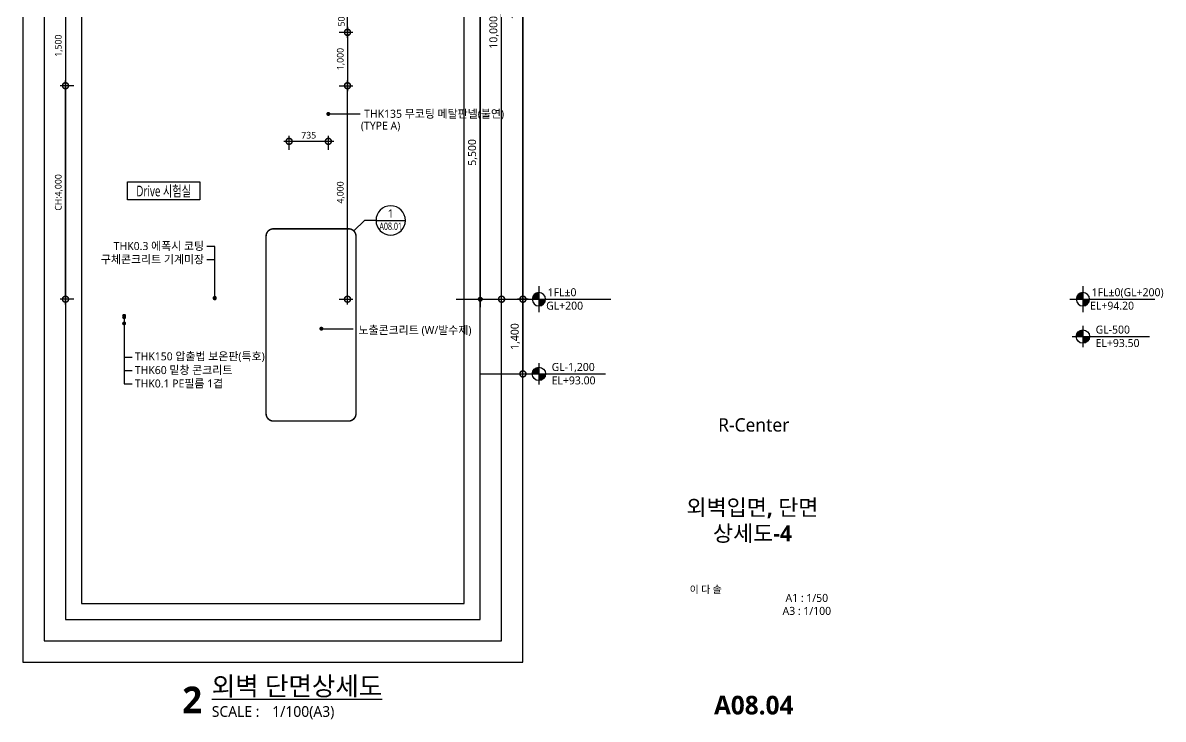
# Model space of a CAD drawing. Header units: millimetres. Extents: x 2568 to 292571, y 1285 to 27671.
# Drawn here: x 151279 to 172647, y 1386 to 14433 of the extents above; entities that cross this region are included whole.
import ezdxf
from ezdxf import colors
from ezdxf.entities.mleader import LeaderData, LeaderLine
from ezdxf.enums import TextEntityAlignment as Align
from ezdxf.math import Vec2, Vec3

# ---------------------------------------------------------------- set-up
doc = ezdxf.new("R2010")
doc.units = ezdxf.units.MM
doc.header["$LTSCALE"] = 200
doc.linetypes.add('DASHDOT', pattern=[1, 0.5, -0.25, 0, -0.25])
doc.layers.get('DEFPOINTS').update_dxf_attribs({"color": 137})
for name, color, linetype in [('A-dim', 7, 'Continuous'), ('A-dims', 7, 'Continuous'), ('DIM-INT', 7, 'Continuous'), ('SYM', 6, 'Continuous'), ('SYM-LEAD', 6, 'Continuous'), ('SYM-LEVEL', 7, 'Continuous'), ('TAG', 6, 'Continuous'), ('TEXT', 3, 'Continuous'), ('TEXT-NOTE', 6, 'Continuous'), ('XR-SHEET$0$TITLE', 7, 'Continuous'), ('XR-SHEET$1$SHT', 5, 'Continuous'), ('XR-SHEET$1$TEXT', 3, 'Continuous')]:
    doc.layers.add(name, color=color, linetype=linetype)
doc.layers.add('NOPLOT', color=191, linetype='Continuous', plot=False)
doc.styles.add('$0$스타일1', font='malgun.ttf')
doc.styles.add('ARIAL', font='malgun.ttf')
doc.styles.add('GAUN', font='malgun.ttf')
doc.styles.add('T1', font='malgun.ttf')
doc.styles.add('XR-sec$0$스타일1', font='malgun.ttf')
doc.styles.add('XR-SHEET$0$굴림체(옥산)', font='malgun.ttf')
doc.styles.add('XR-SHEET$0$맑은고딕B', font='malgunbd.ttf')
doc.styles.add('맑은고딕', font='malgun.ttf')
doc.styles.add('맑은고딕B', font='malgunbd.ttf')
doc.styles.add('스타일1', font='malgun.ttf')
doc.styles.add('스타일2', font='malgunbd.ttf')
doc.dimstyles.new('CJA', dxfattribs={"dimscale": 300, "dimtxt": 2.7, "dimasz": 1, "dimexe": 2, "dimexo": 3, "dimgap": 1, "dimtad": 1, "dimdec": 0, "dimzin": 1, "dimdsep": 46, "dimlunit": 6, "dimtxsty": '$0$스타일1', "dimblk": 'CJDOT', "dimcen": 0.09, "dimdle": 1, "dimclrd": 256, "dimclre": 256, "dimclrt": 3, "dimadec": 0, "dimazin": 0, "dimtfac": 1, "dimtdec": 0, "dimtix": 1, "dimtmove": 2, "dimatfit": 3, "dimldrblk": 'CJDOT', "dimfxl": 1, "dimtolj": 1, "dimtzin": 1, "dimarcsym": 0})
doc.dimstyles.new('DIM-QD 1', dxfattribs={"dimtxt": 3, "dimasz": 1.5, "dimexe": 1, "dimexo": 0, "dimgap": 1, "dimtad": 1, "dimdec": 3, "dimdsep": 46, "dimlunit": 6, "dimtxsty": '스타일1', "dimblk1": 'ARCHTICK', "dimblk2": 'ARCHTICK', "dimsah": 1, "dimcen": 0, "dimclrd": 256, "dimclre": 256, "dimclrt": 3, "dimazin": 2, "dimtfac": 1, "dimtdec": 3, "dimtix": 1, "dimtmove": 2, "dimatfit": 3, "dimldrblk": 'ARCHTICK', "dimfxl": 1, "dimtolj": 1, "dimtzin": 0, "dimarcsym": 0})
doc.dimstyles.new('GAUN-50', dxfattribs={"dimscale": 50, "dimtxt": 3, "dimasz": 1, "dimexe": 2, "dimexo": 3, "dimgap": 1, "dimtad": 1, "dimdec": 0, "dimzin": 1, "dimdsep": 46, "dimlunit": 6, "dimtxsty": '스타일1', "dimblk": 'GAUN-DOT', "dimcen": -2, "dimdle": 2, "dimclrd": 256, "dimclre": 256, "dimclrt": 3, "dimadec": 0, "dimazin": 0, "dimtfac": 1, "dimtdec": 0, "dimtix": 1, "dimtmove": 2, "dimatfit": 3, "dimldrblk": 'DOTSMALL', "dimfxl": 1, "dimtolj": 1, "dimtzin": 1, "dimarcsym": 0})
doc.dimstyles.new('HDA-P(N100)', dxfattribs={"dimscale": 50, "dimtxt": 3, "dimasz": 1, "dimexe": 2, "dimexo": 2, "dimgap": 1, "dimtad": 1, "dimdec": 0, "dimzin": 1, "dimdsep": 46, "dimlunit": 6, "dimtxsty": 'T1', "dimblk": 'Z_DOT', "dimcen": 1, "dimclrd": 256, "dimclrt": 3, "dimadec": 0, "dimazin": 0, "dimtfac": 1, "dimtdec": 0, "dimtix": 1, "dimtmove": 2, "dimatfit": 3, "dimldrblk": 'DOT', "dimfxl": 1, "dimtolj": 1, "dimtzin": 1, "dimarcsym": 0})

# ---------------------------------------------------------------- blocks, each defined once
blk = doc.blocks.new('XR-sec$0$LEVEL1')
at = {"layer": 'SYM-LEVEL'}
h = blk.add_hatch(color=6, dxfattribs=at)
edge = h.paths.add_edge_path()
edge.add_ellipse((4.87, 0), major_axis=(1.77, 1.77), ratio=1, start_angle=405, end_angle=495)
edge.add_line((2.37, 0), (4.87, 0))
edge.add_line((4.87, 0), (4.87, 2.5))
edge = h.paths.add_edge_path()
edge.add_ellipse((4.87, 0), major_axis=(1.77, 1.77), ratio=1, start_angle=225, end_angle=315)
edge.add_line((7.37, 0), (4.87, 0))
edge.add_line((4.87, 0), (4.87, -2.5))
at = {"layer": 'SYM-LEVEL', "color": 6}
for p, q in [((4.87, 4.87), (4.87, -4.87)), ((0, 0), (9.74, 0)), ((9.07, 0), (31.8, 0))]:
    blk.add_line(p, q, dxfattribs=at)
blk.add_ellipse((4.87, 0), major_axis=(1.77, 1.77), ratio=1, start_param=5.497787, end_param=11.780972, dxfattribs=at)
at = {"layer": 'SYM-LEVEL', "color": 3, "style": 'XR-sec$0$스타일1'}
for tag, p in [('1층-바닥마감', (8.16, 1.11)), ('EL-+100', (8.16, -3.93))]:
    blk.add_attdef(tag, p, '', height=3, dxfattribs=at)
blk = doc.blocks.new('GAUN-DOT')
at = {"linetype": 'ByBlock'}
for p, q in [((2, 0), (-2, 0)), ((0, -2), (0, 2))]:
    blk.add_line(p, q, dxfattribs=at)
at = {"const_width": 2.25}
blk.add_lwpolyline([(0, 0.28125, 1), (0, -0.28125, 1)], format="xyb", close=True, dxfattribs=at)
blk = doc.blocks.new('*D84')
at = {"layer": 'A-dim', "lineweight": -2, "transparency": 16777216}
for p, q in [((159450, 20355), (160750, 20355)), ((160650, 20305), (160650, 9305)), ((159450, 9255), (160750, 9255))]:
    blk.add_line(p, q, dxfattribs=at)
at = {"layer": 'DEFPOINTS', "color": 0, "transparency": 16777216}
for p in [(159300, 20355), (159300, 9255), (160650, 9255)]:
    blk.add_point(p, dxfattribs=at)
at = {"layer": 'A-dim', "lineweight": -2, "transparency": 16777216, "xscale": 50, "yscale": 50, "zscale": 50}
for p, rotation in [((160650, 20355), 90), ((160650, 9255), 270)]:
    blk.add_blockref('GAUN-DOT', p, dxfattribs=dict(at, rotation=rotation))
at = {"layer": 'A-dim', "color": 3, "transparency": 16777216, "insert": (160509, 14805), "char_height": 150, "attachment_point": 5, "rotation": 90, "style": '스타일1'}
blk.add_mtext('\\A1;11,100', dxfattribs=at)
blk = doc.blocks.new('_DotSmall')
at = {"color": 0, "linetype": 'ByBlock', "const_width": 0.5}
blk.add_lwpolyline([(-0.0625, 0, 1), (0.0625, 0, 1)], format="xyb", close=True, dxfattribs=at)
blk = doc.blocks.new('Z_DOT')
at = {"layer": 'A-dims', "color": 0}
for p, q in [((-3, 0), (3, 0)), ((0, -3), (0, 3))]:
    blk.add_line(p, q, dxfattribs=at)
for radius in [0.75, 0.375]:
    blk.add_circle((0, 0), radius, dxfattribs=at)
blk = doc.blocks.new('*D85')
at = {"layer": 'A-dim', "color": 0, "lineweight": -2, "transparency": 16777216}
for p, q in [((159400, 14755), (159950, 14755)), ((159400, 9255), (159950, 9255))]:
    blk.add_line(p, q, dxfattribs=at)
at = {"layer": 'A-dim', "lineweight": -2, "transparency": 16777216}
blk.add_line((159850, 14705), (159850, 9305), dxfattribs=at)
at = {"layer": 'DEFPOINTS', "color": 0, "transparency": 16777216}
for p in [(159300, 14755), (159300, 9255), (159850, 9255)]:
    blk.add_point(p, dxfattribs=at)
at = {"layer": 'A-dim', "lineweight": -2, "transparency": 16777216, "xscale": 50, "yscale": 50, "zscale": 50}
for p, rotation in [((159850, 14755), 90), ((159850, 9255), 270)]:
    blk.add_blockref('Z_DOT', p, dxfattribs=dict(at, rotation=rotation))
at = {"layer": 'A-dim', "color": 3, "transparency": 16777216, "insert": (159710, 12005), "char_height": 150, "attachment_point": 5, "rotation": 90, "style": 'T1'}
blk.add_mtext('\\A1;5,500', dxfattribs=at)
blk = doc.blocks.new('_DOT')
at = {"color": 0, "linetype": 'ByBlock'}
blk.add_line((-0.5, 0), (-1, 0), dxfattribs=at)
at = {"color": 0, "linetype": 'ByBlock', "const_width": 0.5}
blk.add_lwpolyline([(-0.25, 0, 1), (0.25, 0, 1)], format="xyb", close=True, dxfattribs=at)
blk = doc.blocks.new('*D86')
at = {"layer": 'A-dim', "lineweight": -2, "transparency": 16777216}
for p, q in [((159850, 9255), (160750, 9255)), ((160650, 9205), (160650, 7905)), ((159850, 7855), (160750, 7855))]:
    blk.add_line(p, q, dxfattribs=at)
at = {"layer": 'DEFPOINTS', "color": 0, "transparency": 16777216}
for p in [(159700, 9255), (159700, 7855), (160650, 7855)]:
    blk.add_point(p, dxfattribs=at)
at = {"layer": 'A-dim', "lineweight": -2, "transparency": 16777216, "xscale": 50, "yscale": 50, "zscale": 50}
for p, rotation in [((160650, 9255), 90), ((160650, 7855), 270)]:
    blk.add_blockref('GAUN-DOT', p, dxfattribs=dict(at, rotation=rotation))
at = {"layer": 'A-dim', "color": 3, "transparency": 16777216, "insert": (160509, 8555), "char_height": 150, "attachment_point": 5, "rotation": 90, "style": '스타일1'}
blk.add_mtext('\\A1;1,400', dxfattribs=at)
blk = doc.blocks.new('level-p&e')
at = {"layer": 'TAG', "ltscale": 0.2}
h = blk.add_hatch(color=256, dxfattribs=at)
h.paths.add_polyline_path([(0, 2.5, 0.414214), (-2.5, 0), (0, 0)])
h.paths.add_polyline_path([(2.5, 0), (0, 0), (0, -2.5, 0.414214)])
at = {"layer": 'TAG'}
for p, q in [((-4, 0), (25, 0)), ((0, 4), (0, -4))]:
    blk.add_line(p, q, dxfattribs=at)
at = {"layer": 'TAG', "ltscale": 0.2}
blk.add_circle((0, 0), 2.5, dxfattribs=at)
at = {"layer": 'TAG', "color": 3, "style": 'ARIAL'}
for tag, p in [('1층바닥마감', (4.78, 1.11)), ('EL±0', (4.78, -3.93))]:
    blk.add_attdef(tag, p, '', height=3, dxfattribs=at)
blk = doc.blocks.new('*D87')
at = {"layer": 'A-dim', "lineweight": -2, "transparency": 16777216}
for p, q in [((159450, 19255), (160350, 19255)), ((160250, 9305), (160250, 19205)), ((159450, 9255), (160350, 9255))]:
    blk.add_line(p, q, dxfattribs=at)
at = {"layer": 'DEFPOINTS', "color": 0, "transparency": 16777216}
for p in [(159300, 19255), (160250, 19255), (159300, 9255)]:
    blk.add_point(p, dxfattribs=at)
at = {"layer": 'A-dim', "lineweight": -2, "transparency": 16777216, "xscale": 50, "yscale": 50, "zscale": 50}
for p, rotation in [((160250, 19255), 90), ((160250, 9255), 270)]:
    blk.add_blockref('GAUN-DOT', p, dxfattribs=dict(at, rotation=rotation))
at = {"layer": 'A-dim', "color": 3, "transparency": 16777216, "insert": (160109, 14255), "char_height": 150, "attachment_point": 5, "rotation": 90, "style": '스타일1'}
blk.add_mtext('\\A1;10,000', dxfattribs=at)
blk = doc.blocks.new('dwgtitle')
at = {"layer": 'SYM', "color": 3, "style": '스타일1'}
blk.add_text('SCALE :', height=4, dxfattribs=at).set_placement((12.25, -1.4))
for tag, p, height in [('%%UTITLE', (12.25, 6.59), 7), ('1/100', (34.89, -1.4), 4)]:
    blk.add_attdef(tag, p, '', height=height, dxfattribs=at)
at = {"layer": 'SYM', "color": 6, "style": '스타일2'}
blk.add_attdef('A', text='', height=10, dxfattribs=at).set_placement((4.89, 5), align=Align.MIDDLE)
blk = doc.blocks.new('*D325')
at = {"layer": 'DEFPOINTS', "color": 0, "transparency": 16777216}
for p in [(157054, 14755), (157363, 14755), (157054, 14255)]:
    blk.add_point(p, dxfattribs=at)
at = {"layer": 'DIM-INT', "color": 7, "lineweight": -2, "transparency": 16777216}
for p, q in [((157204, 14755), (157463, 14755)), ((157363, 14155), (157363, 14855)), ((157204, 14255), (157463, 14255))]:
    blk.add_line(p, q, dxfattribs=at)
at = {"layer": 'DIM-INT', "color": 7, "lineweight": -2, "transparency": 16777216, "xscale": 225, "yscale": 225, "zscale": 225}
for p, rotation in [((157363, 14755), 90), ((157363, 14255), 270)]:
    blk.add_blockref('_DotSmall', p, dxfattribs=dict(at, rotation=rotation))
at = {"layer": 'DIM-INT', "color": 3, "transparency": 16777216, "insert": (157249, 14505), "char_height": 125, "attachment_point": 5, "rotation": 90, "style": '스타일1'}
blk.add_mtext('\\A1;500', dxfattribs=at)
blk = doc.blocks.new('CJDOT')
blk.add_line((-2, 0), (2, 0))
at = {"const_width": 0.5}
blk.add_lwpolyline([(-0.25, 0, 1), (0.25, 0, 1)], format="xyb", close=True, dxfattribs=at)
blk = doc.blocks.new('*D326')
at = {"layer": 'DEFPOINTS', "color": 0, "transparency": 16777216}
for p in [(157054, 14255), (157054, 13255), (157363, 13255)]:
    blk.add_point(p, dxfattribs=at)
at = {"layer": 'DIM-INT', "color": 7, "lineweight": -2, "transparency": 16777216}
for p, q in [((157363, 14355), (157363, 13155)), ((157204, 14255), (157463, 14255)), ((157204, 13255), (157463, 13255))]:
    blk.add_line(p, q, dxfattribs=at)
at = {"layer": 'DIM-INT', "color": 7, "lineweight": -2, "transparency": 16777216, "xscale": 225, "yscale": 225, "zscale": 225}
for p, rotation in [((157363, 14255), 90), ((157363, 13255), 270)]:
    blk.add_blockref('_DotSmall', p, dxfattribs=dict(at, rotation=rotation))
at = {"layer": 'DIM-INT', "color": 3, "transparency": 16777216, "insert": (157238, 13755), "char_height": 125, "attachment_point": 5, "rotation": 90, "style": '스타일1'}
blk.add_mtext('\\A1;1,000', dxfattribs=at)
blk = doc.blocks.new('*U327')
blk.add_lwpolyline([(-300, 0), (300, 0, 1), (-300, 0, 1), (300, 0, -12.065684)], format="xyb")
blk.add_lwpolyline([(-295, 0), (-533, 0), (-754, -216)])
at = {"linetype": 'DASHDOT', "ltscale": 6, "const_width": 30}
blk.add_lwpolyline([(-2397, -172), (-860, -172, -0.414214), (-710, -322), (-710, -3951, -0.414214), (-860, -4101), (-2397, -4101, -0.414214), (-2547, -3951), (-2547, -322, -0.414214)], format="xyb", close=True, dxfattribs=at)
at = {"color": 3, "style": 'ARIAL'}
blk.add_attdef('상세번호', text='', height=170, dxfattribs=at).set_placement((0, 140), align=Align.MIDDLE_CENTER)
at = {"color": 3, "style": 'ARIAL', "width": 0.6}
blk.add_attdef('도면번호', text='', height=150, dxfattribs=at).set_placement((0, -120), align=Align.MIDDLE_CENTER)
blk = doc.blocks.new('*D328')
at = {"layer": 'DEFPOINTS', "color": 0, "transparency": 16777216}
for p in [(157054, 13255), (157363, 13255), (157054, 9255)]:
    blk.add_point(p, dxfattribs=at)
at = {"layer": 'DIM-INT', "color": 7, "lineweight": -2, "transparency": 16777216}
for p, q in [((157204, 13255), (157463, 13255)), ((157363, 9155), (157363, 13355)), ((157204, 9255), (157463, 9255))]:
    blk.add_line(p, q, dxfattribs=at)
at = {"layer": 'DIM-INT', "color": 7, "lineweight": -2, "transparency": 16777216, "xscale": 225, "yscale": 225, "zscale": 225}
for p, rotation in [((157363, 13255), 90), ((157363, 9255), 270)]:
    blk.add_blockref('_DotSmall', p, dxfattribs=dict(at, rotation=rotation))
at = {"layer": 'DIM-INT', "color": 3, "transparency": 16777216, "insert": (157238, 11255), "char_height": 125, "attachment_point": 5, "rotation": 90, "style": '스타일1'}
blk.add_mtext('\\A1;4,000', dxfattribs=at)
blk = doc.blocks.new('_ARCHTICK')
at = {"color": 0, "linetype": 'ByBlock', "const_width": 0.15}
blk.add_lwpolyline([(-0.5, -0.5), (0.5, 0.5)], dxfattribs=at)
blk = doc.blocks.new('room-1')
at = {"layer": 'TEXT-NOTE', "color": 6}
for p, q in [((0, 5), (20.29, 5)), ((0, 0), (0, 5)), ((20.29, 5), (20.29, 0)), ((20.29, 0), (0, 0))]:
    blk.add_line(p, q, dxfattribs=at)
at = {"layer": 'TEXT-NOTE', "color": 3, "style": '스타일1'}
blk.add_attdef('실명', text='', height=3, dxfattribs=at).set_placement((10.15, 2.59), align=Align.MIDDLE)
blk = doc.blocks.new('*D341')
at = {"layer": 'DEFPOINTS', "color": 0, "transparency": 16777216}
for p in [(152388, 14755), (152079, 13255), (152388, 13255)]:
    blk.add_point(p, dxfattribs=at)
at = {"layer": 'DIM-INT', "color": 7, "lineweight": -2, "transparency": 16777216}
for p, q in [((152238, 14755), (151979, 14755)), ((152079, 14855), (152079, 13155)), ((152238, 13255), (151979, 13255))]:
    blk.add_line(p, q, dxfattribs=at)
at = {"layer": 'DIM-INT', "color": 7, "lineweight": -2, "transparency": 16777216, "xscale": 225, "yscale": 225, "zscale": 225}
for p, rotation in [((152079, 14755), 90), ((152079, 13255), 270)]:
    blk.add_blockref('_DotSmall', p, dxfattribs=dict(at, rotation=rotation))
at = {"layer": 'DIM-INT', "color": 3, "transparency": 16777216, "insert": (151954, 14005), "char_height": 125, "attachment_point": 5, "rotation": 90, "style": '스타일1'}
blk.add_mtext('\\A1;1,500', dxfattribs=at)
blk = doc.blocks.new('*D342')
at = {"layer": 'DEFPOINTS', "color": 0, "transparency": 16777216}
for p in [(152079, 13255), (152388, 13255), (152388, 9255)]:
    blk.add_point(p, dxfattribs=at)
at = {"layer": 'DIM-INT', "color": 7, "lineweight": -2, "transparency": 16777216}
for p, q in [((152238, 13255), (151979, 13255)), ((152079, 9155), (152079, 13355)), ((152238, 9255), (151979, 9255))]:
    blk.add_line(p, q, dxfattribs=at)
at = {"layer": 'DIM-INT', "color": 7, "lineweight": -2, "transparency": 16777216, "xscale": 225, "yscale": 225, "zscale": 225}
for p, rotation in [((152079, 13255), 90), ((152079, 9255), 270)]:
    blk.add_blockref('_DotSmall', p, dxfattribs=dict(at, rotation=rotation))
at = {"layer": 'DIM-INT', "color": 3, "transparency": 16777216, "insert": (151954, 11255), "char_height": 125, "attachment_point": 5, "rotation": 90, "style": '스타일1'}
blk.add_mtext('\\A1;CH:4,000', dxfattribs=at)
blk = doc.blocks.new('*D381')
at = {"layer": 'DEFPOINTS', "color": 0, "transparency": 16777216}
for p in [(157004, 12213), (156269, 11904), (157004, 11904)]:
    blk.add_point(p, dxfattribs=at)
at = {"layer": 'DIM-INT', "color": 7, "lineweight": -2, "transparency": 16777216}
for p, q in [((156169, 12213), (157104, 12213)), ((156269, 12054), (156269, 12313)), ((157004, 12054), (157004, 12313))]:
    blk.add_line(p, q, dxfattribs=at)
at = {"layer": 'DIM-INT', "color": 7, "lineweight": -2, "transparency": 16777216, "xscale": 225, "yscale": 225, "zscale": 225, "rotation": 180}
blk.add_blockref('_DotSmall', (156269, 12213), dxfattribs=at)
at = {"layer": 'DIM-INT', "color": 7, "lineweight": -2, "transparency": 16777216, "xscale": 225, "yscale": 225, "zscale": 225}
blk.add_blockref('_DotSmall', (157004, 12213), dxfattribs=at)
at = {"layer": 'DIM-INT', "color": 3, "transparency": 16777216, "insert": (156636, 12327), "char_height": 125, "attachment_point": 5, "style": '스타일1'}
blk.add_mtext('\\A1;735', dxfattribs=at)
blk = doc.blocks.new('XR-SHEET$0$TITLE')
at = {"layer": 'XR-SHEET$0$TITLE', "true_color": 0x000000, "style": 'XR-SHEET$0$굴림체(옥산)'}
for tag, height, p in [('동명칭', 6, (776.77, -457.26)), ('SCALE-A1', 3, (797.5, -522)), ('SCALE-A3', 3, (797.5, -527)), ('DATA', 3, (797.5, -540))]:
    blk.add_attdef(tag, text='', height=height, dxfattribs=at).set_placement(p, align=Align.MIDDLE)
for tag, height, p in [('TITLE1', 6, (776.5, -479.4)), ('TITLE4', 6, (776.5, -484.39)), ('TITLE2', 6, (776.5, -489)), ('TITLE5', 6, (776.5, -493.99)), ('TITLE3', 6, (776.5, -498.7)), ('NAME-1', 3, (760.16, -517.5)), ('NAME-2', 3, (760.16, -526.5)), ('A0.00', 7, (776.5, -561))]:
    blk.add_attdef(tag, text='', height=height, dxfattribs=at).set_placement(p, align=Align.MIDDLE_CENTER)

msp = doc.modelspace()

# ---------------------------------------------------------------- linework, layer by layer
at = {"layer": 'NOPLOT'}
for points in [[(151279, 2455.2), (160649.7, 2455.2), (160649.7, 26696.5), (151279, 26696.5)], [(151679, 2855.2), (160249.7, 2855.2), (160249.7, 26296.5), (151679, 26296.5)], [(152079, 3255.2), (159849.7, 3255.2), (159849.7, 25896.5), (152079, 25896.5)], [(152379, 3555.2), (159549.7, 3555.2), (159549.7, 25596.5), (152379, 25596.5)]]:
    msp.add_lwpolyline(points, close=True, dxfattribs=at)

# ---------------------------------------------------------------- block references
at = {"layer": 'SYM', "xscale": 50, "yscale": 50, "zscale": 50}
msp.add_blockref('dwgtitle', (154207.9, 1500.4), dxfattribs=at).add_auto_attribs({'%%UTITLE': '%%u외벽 단면상세도', '1/100': '1/100(A3)', 'A': '2'})
at = {"layer": 'SYM-LEVEL'}
ref = msp.add_blockref('XR-sec$0$LEVEL1', (160706.2, 9255.2), dxfattribs=dict(at, xscale=50, yscale=50, zscale=50))
ref.add_attrib('EL-+100', 'GL+200', (161085.4, 9058.8), dxfattribs={"color": 3, "height": 150, "style": 'XR-sec$0$스타일1'})
ref.add_attrib('1층-바닥마감', '1FL%%P0', (161114, 9310.4), dxfattribs={"color": 3, "height": 150, "style": 'XR-sec$0$스타일1'})
ref = msp.add_blockref('XR-sec$0$LEVEL1', (170899.1, 9255.2), dxfattribs=dict(at, xscale=50, yscale=50, zscale=50))
ref.add_attrib('EL-+100', 'EL+94.20', (171278.3, 9058.8), dxfattribs={"color": 3, "height": 150, "style": 'XR-sec$0$스타일1'})
ref.add_attrib('1층-바닥마감', '1FL%%P0(GL+200)', (171306.9, 9310.4), dxfattribs={"color": 3, "height": 150, "style": 'XR-sec$0$스타일1'})
at = {"layer": 'TAG', "linetype": 'DASHDOT', "xscale": 0.9166666666666665, "yscale": 0.9166666666666665, "zscale": 0.9166666666666665}
msp.add_blockref('*U327', (158172.3, 10731.5), dxfattribs=at).add_auto_attribs({'상세번호': '1', '도면번호': 'A08.01'})
at = {"layer": 'TAG'}
ref = msp.add_blockref('level-p&e', (171142.6, 8555.2), dxfattribs=dict(at, xscale=50, yscale=50, zscale=50))
ref.add_attrib('EL±0', 'EL+93.50', (171381.5, 8358.8), dxfattribs={"color": 3, "height": 150, "style": '맑은고딕'})
ref.add_attrib('1층바닥마감', 'GL-500', (171381.5, 8610.4), dxfattribs={"color": 3, "height": 150, "style": '맑은고딕'})
ref = msp.add_blockref('level-p&e', (160949.7, 7855.2), dxfattribs=dict(at, xscale=50, yscale=50, zscale=50))
ref.add_attrib('EL±0', 'EL+93.00', (161188.6, 7658.8), dxfattribs={"color": 3, "height": 150, "style": '맑은고딕'})
ref.add_attrib('1층바닥마감', 'GL-1,200', (161188.6, 7910.4), dxfattribs={"color": 3, "height": 150, "style": '맑은고딕'})
at = {"layer": 'TEXT'}
ref = msp.add_blockref('XR-SHEET$0$TITLE', (126150, 0), dxfattribs=dict(at, xscale=50, yscale=50, zscale=50))
ref.add_attrib('TITLE2', '외벽입면, 단면', dxfattribs={"layer": 'XR-SHEET$1$SHT', "color": 4, "true_color": 0x000004, "height": 300, "style": '맑은고딕B'}).set_placement((164950, 5354.3), align=Align.MIDDLE_CENTER)
ref.add_attrib('TITLE3', '상세도-4', dxfattribs={"layer": 'XR-SHEET$1$SHT', "color": 4, "true_color": 0x000004, "height": 300, "style": 'XR-SHEET$0$맑은고딕B'}).set_placement((164950, 4869.1, 688.6), align=Align.MIDDLE_CENTER)
ref.add_attrib('NAME-1', '이 다 솔', dxfattribs={"layer": 'XR-SHEET$1$TEXT', "color": 3, "true_color": 0x000003, "height": 135, "style": 'GAUN'}).set_placement((163775, 3816.6, 688.6), align=Align.MIDDLE_LEFT)
ref.add_attrib('SCALE-A1', 'A1 : 1/50', dxfattribs={"layer": 'XR-SHEET$1$SHT', "color": 3, "true_color": 0x000003, "height": 150, "style": 'GAUN'}).set_placement((165969.6, 3658.6), align=Align.MIDDLE_CENTER)
ref.add_attrib('SCALE-A3', 'A3 : 1/100', dxfattribs={"layer": 'XR-SHEET$1$SHT', "color": 3, "true_color": 0x000003, "height": 150, "style": 'GAUN'}).set_placement((165969.6, 3415.4), align=Align.MIDDLE_CENTER)
ref.add_attrib('A0.00', 'A08.04', dxfattribs={"layer": 'XR-SHEET$1$SHT', "color": 4, "true_color": 0x000004, "height": 350, "style": '맑은고딕B'}).set_placement((164975, 1650), align=Align.MIDDLE_CENTER)
at = {"layer": 'TEXT-NOTE'}
ref = msp.add_blockref('room-1', (153242.5, 11118), dxfattribs=dict(at, xscale=66.66666660016777, yscale=66.66666660016777, zscale=66.66666660016777))
ref.add_attrib('실명', 'Drive 시험실', dxfattribs={"color": 3, "height": 200, "style": '스타일1', "width": 0.7}).set_placement((153919, 11284.7), align=Align.MIDDLE)

# ---------------------------------------------------------------- texts
at = {"layer": 'TEXT', "color": 3, "style": '스타일1'}
for s, p in [('THK135 무코팅 메탈판넬(불연)', (157674.2, 12654.1)), ('(TYPE A)', (157613.3, 12430.6)), ('노출콘크리트 (W/발수제) ', (157569.7, 8600.7))]:
    msp.add_text(s, height=150, dxfattribs=at).set_placement(p)
at = {"layer": 'TEXT', "style": '스타일1'}
msp.add_text('R-Center', height=250, dxfattribs=at).set_placement((164975, 6900), align=Align.MIDDLE_CENTER)

# ---------------------------------------------------------------- dimensions: what is measured, and where the dimension line sits
at = {"layer": 'A-dim'}
for base, p1, p2, angle, dimstyle, picture, middle in [((160649.7, 9255.2), (159299.7, 20355.2), (159299.7, 9255.2), 270, 'GAUN-50', '*D84', (160509.2, 14805.2)), ((160249.7, 19255.2), (159299.7, 9255.2), (159299.7, 19255.2), 90, 'GAUN-50', '*D87', (160109.2, 14255.2)), ((159849.7, 9255.2), (159299.7, 14755.2), (159299.7, 9255.2), 270, 'HDA-P(N100)', '*D85', (159709.5, 12005.2)), ((160649.7, 7855.2), (159699.7, 9255.2), (159699.7, 7855.2), 270, 'GAUN-50', '*D86', (160509.2, 8555.2))]:
    dim = msp.add_linear_dim(base=base, p1=p1, p2=p2, angle=angle, dimstyle=dimstyle, dxfattribs=at)
    dim.commit()
    dim.dimension.update_dxf_attribs({"geometry": picture, "text_midpoint": middle})
at = {"layer": 'DIM-INT'}
for base, p1, p2, angle, picture, middle in [((152079, 13255.2), (152387.8, 14755.2), (152387.8, 13255.2), 270, '*D341', (151953.6, 14005.2)), ((157363.2, 14755.2), (157054.4, 14255.2), (157054.4, 14755.2), 90, '*D325', (157248.6, 14505.2)), ((157363.2, 13255.2), (157054.4, 14255.2), (157054.4, 13255.2), 270, '*D326', (157237.7, 13755.2)), ((157363.2, 13255.2), (157054.4, 9255.2), (157054.4, 13255.2), 90, '*D328', (157238.1, 11255.2))]:
    dim = msp.add_linear_dim(base=base, p1=p1, p2=p2, angle=angle, dimstyle='CJA', override={"dimscale": 50, "dimtxt": 2.5, "dimasz": 4.5, "dimtxsty": '스타일1', "dimblk1": 'DotSmall', "dimblk2": 'DotSmall', "dimsah": 1, "dimdle": 2, "dimclrd": 7, "dimclre": 7}, dxfattribs=at)
    dim.commit()
    dim.dimension.update_dxf_attribs({"geometry": picture, "text_midpoint": middle})
dim = msp.add_linear_dim(base=(152079, 13255.2), p1=(152387.8, 9255.2), p2=(152387.8, 13255.2), angle=90, text='CH:<>', dimstyle='CJA', override={"dimscale": 50, "dimtxt": 2.5, "dimasz": 4.5, "dimtxsty": '스타일1', "dimblk1": 'DotSmall', "dimblk2": 'DotSmall', "dimsah": 1, "dimdle": 2, "dimclrd": 7, "dimclre": 7}, dxfattribs=at)
dim.commit()
dim.dimension.update_dxf_attribs({"geometry": '*D342', "text_midpoint": (151953.9, 11255.2)})
dim = msp.add_linear_dim(base=(157003.7, 12212.8), p1=(156268.7, 11904), p2=(157003.7, 11904), dimstyle='CJA', override={"dimscale": 50, "dimtxt": 2.5, "dimasz": 4.5, "dimtxsty": '스타일1', "dimblk1": 'DotSmall', "dimblk2": 'DotSmall', "dimsah": 1, "dimdle": 2, "dimclrd": 7, "dimclre": 7}, dxfattribs=at)
dim.commit()
dim.dimension.update_dxf_attribs({"geometry": '*D381', "text_midpoint": (156636.2, 12327.4)})

# ---------------------------------------------------------------- leaders
at = {"layer": 'SYM-LEAD'}
for points in [[(157003.7, 12726.7), (157599.2, 12726.7)], [(156873.9, 8702.5), (157469.4, 8702.5)]]:
    msp.add_leader(points, dimstyle='DIM-QD 1', override={"dimscale": 50, "dimtad": 0, "dimclrd": 6, "dimldrblk": 'DOT'}, dxfattribs=at)
at = {"layer": 'TAG', "color": 3}
ml = msp.add_multileader_mtext('Standard', dxfattribs=at)
ml.set_content('THK0.3 에폭시 코팅', color=3, style='맑은고딕')
ml.set_leader_properties(color=6)
ml.set_arrow_properties(name='DOT')
ml.build(insert=Vec2(0, 0))
ml.multileader.update_dxf_attribs({"dogleg_length": 3, "arrow_head_size": 75})
ctx = ml.context
ctx.base_point, ctx.char_height, ctx.arrow_head_size, ctx.landing_gap_size, ctx.plane_origin = Vec3(152807.1, 10242), 150, 75, 50, Vec3(155741, 9366.6)
ctx.text_align_type = 2
notes = []
notes.append((ctx, [(0, (1, 1, 0), (154875, 10242), (-1, 0), 150, [(0, [(154875, 9281.1)], 0, [])])]))
ctx.mtext.insert, ctx.mtext.width, ctx.mtext.alignment, ctx.mtext.flow_direction = Vec3(154675, 10326.2), 3010.616, 3, 5
ml = msp.add_multileader_mtext('Standard', dxfattribs=at)
ml.set_content('구체콘크리트 기계미장', color=3, style='맑은고딕')
ml.set_leader_properties(color=6)
ml.set_arrow_properties(name='DOT')
ml.build(insert=Vec2(0, 0))
ml.multileader.update_dxf_attribs({"dogleg_length": 3, "arrow_head_size": 75})
ctx = ml.context
ctx.base_point, ctx.char_height, ctx.arrow_head_size, ctx.landing_gap_size, ctx.plane_origin = Vec3(152489.8, 9992), 150, 75, 50, Vec3(155741, 9116.6)
ctx.text_align_type = 2
notes.append((ctx, [(0, (1, 1, 0), (154875, 9992), (-1, 0), 150, [(0, [(154875, 9271.1)], 0, [])])]))
ctx.mtext.insert, ctx.mtext.width, ctx.mtext.alignment, ctx.mtext.flow_direction = Vec3(154675, 10076.2), 3010.616, 3, 5
ml = msp.add_multileader_mtext('Standard', dxfattribs=at)
ml.set_content('THK60 밑창 콘크리트', color=3, style='맑은고딕')
ml.set_leader_properties(color=6)
ml.set_arrow_properties(name='DOT')
ml.build(insert=Vec2(0, 0))
ml.multileader.update_dxf_attribs({"dogleg_length": 3, "arrow_head_size": 75})
ctx = ml.context
ctx.base_point, ctx.char_height, ctx.arrow_head_size, ctx.landing_gap_size, ctx.plane_origin = Vec3(153327.7, 7918.1), 150, 75, 50, Vec3(152311.7, 9399.8)
notes.append((ctx, [(0, (1, 1, 0), (153177.7, 7918.1), (1, 0), 150, [(0, [(153177.7, 8943.3)], 0, [])])]))
ctx.mtext.insert, ctx.mtext.width, ctx.mtext.flow_direction = Vec3(153377.7, 8002.2), 3010.616, 5
ml = msp.add_multileader_mtext('Standard', dxfattribs=at)
ml.set_content('THK150 압출법 보온판(특호)', color=3, style='맑은고딕')
ml.set_leader_properties(color=6)
ml.set_arrow_properties(name='DOT')
ml.build(insert=Vec2(0, 0))
ml.multileader.update_dxf_attribs({"dogleg_length": 3, "arrow_head_size": 75})
ctx = ml.context
ctx.base_point, ctx.char_height, ctx.arrow_head_size, ctx.landing_gap_size, ctx.plane_origin = Vec3(153327.7, 8168.1), 150, 75, 50, Vec3(152311.7, 9399.8)
notes.append((ctx, [(0, (1, 1, 0), (153177.7, 8168.1), (1, 0), 150, [(0, [(153177.7, 8918.5)], 0, [])])]))
ctx.mtext.insert, ctx.mtext.width, ctx.mtext.flow_direction = Vec3(153377.7, 8260.1), 3010.616, 5
ml = msp.add_multileader_mtext('Standard', dxfattribs=at)
ml.set_content('THK0.1 PE필름 1겹', color=3, style='맑은고딕')
ml.set_leader_properties(color=6)
ml.set_arrow_properties(name='DOT')
ml.build(insert=Vec2(0, 0))
ml.multileader.update_dxf_attribs({"dogleg_length": 3, "arrow_head_size": 75})
ctx = ml.context
ctx.base_point, ctx.char_height, ctx.arrow_head_size, ctx.landing_gap_size, ctx.plane_origin = Vec3(153327.7, 7668.1), 150, 75, 50, Vec3(152311.7, 8899.8)
notes.append((ctx, [(0, (1, 1, 0), (153177.7, 7668.1), (1, 0), 150, [(0, [(153177.7, 8801.4)], 0, [])])]))
ctx.mtext.insert, ctx.mtext.width, ctx.mtext.flow_direction = Vec3(153377.7, 7750.9), 3010.616, 5
for ctx, leaders in notes:
    for number, flags, end, landing, length, lines in leaders:
        leader = LeaderData()
        leader.index, (leader.has_last_leader_line, leader.has_dogleg_vector, leader.attachment_direction) = number, flags
        leader.last_leader_point, leader.dogleg_vector, leader.dogleg_length = Vec3(end), Vec3(landing), length
        for number, points, colour, breaks in lines:
            line = LeaderLine()
            line.index, line.vertices, line.color, line.breaks = number, Vec3.list(points), colors.encode_raw_color(colour), breaks
            leader.lines.append(line)
        ctx.leaders.append(leader)

doc.saveas('drawing.dxf')
